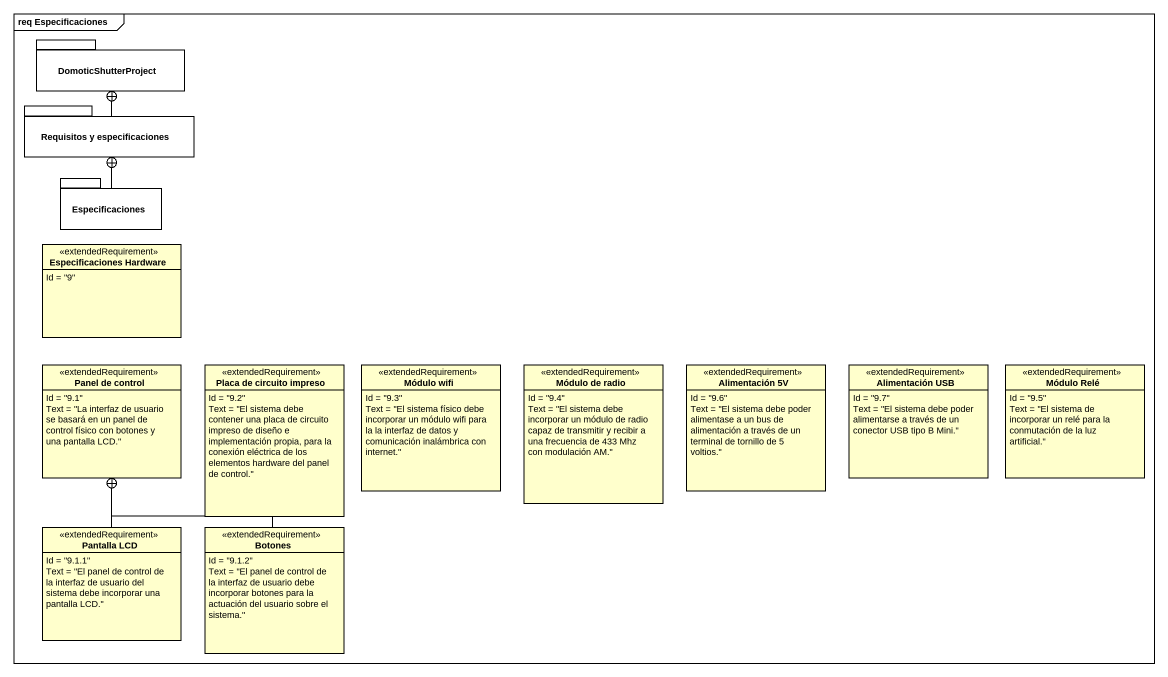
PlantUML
@startuml
mainframe req Especificaciones
hide circle
hide empty members
package DomoticShutterProject {
}
package "Requisitos y especificaciones" as Requisitos_y {
}
package Especificaciones {
}
class "Especificaciones Hardware" as Especificaciones_Hardware <<extendedRequirement>> {
  Id = "9"
}
class "Panel de control" as Panel_de_control <<extendedRequirement>> {
  Id = "9.1"
  Text = "La interfaz de usuario se basará en un panel de control físico con botones y una pantalla LCD."
}
class "Placa de circuito impreso" as Placa_de_circuito_impreso <<extendedRequirement>> {
  Id = "9.2"
  Text = "El sistema debe contener una placa de circuito impreso de diseño e implementación propia, para la conexión eléctrica de los elementos hardware del panel de control."
}
class "Módulo wifi" as Módulo_wifi <<extendedRequirement>> {
  Id = "9.3"
  Text = "El sistema físico debe incorporar un módulo wifi para la la interfaz de datos y comunicación inalámbrica con internet."
}
class "Módulo de radio" as Módulo_de_radio <<extendedRequirement>> {
  Id = "9.4"
  Text = "El sistema debe incorporar un módulo de radio capaz de transmitir y recibir a una frecuencia de 433 Mhz con modulación AM."
}
class "Alimentación 5V" as Alimentación_5V <<extendedRequirement>> {
  Id = "9.6"
  Text = "El sistema debe poder alimentase a un bus de alimentación a través de un terminal de tornillo de 5 voltios."
}
class "Alimentación USB" as Alimentación_USB <<extendedRequirement>> {
  Id = "9.7"
  Text = "El sistema debe poder alimentarse a través de un conector USB tipo B Mini."
}
class "Módulo Relé" as Módulo_Relé <<extendedRequirement>> {
  Id = "9.5"
  Text = "El sistema de incorporar un relé para la conmutación de la luz artificial."
}
class "Pantalla LCD" as Pantalla_LCD <<extendedRequirement>> {
  Id = "9.1.1"
  Text = "El panel de control de la interfaz de usuario del sistema debe incorporar una pantalla LCD."
}
class Botones <<extendedRequirement>> {
  Id = "9.1.2"
  Text = "El panel de control de la interfaz de usuario debe incorporar botones para la actuación del usuario sobre el sistema."
}
Requisitos_y -up-+ DomoticShutterProject
Especificaciones -up-+ Requisitos_y
Pantalla_LCD -up-+ Panel_de_control
Botones -up-+ Panel_de_control
@enduml
